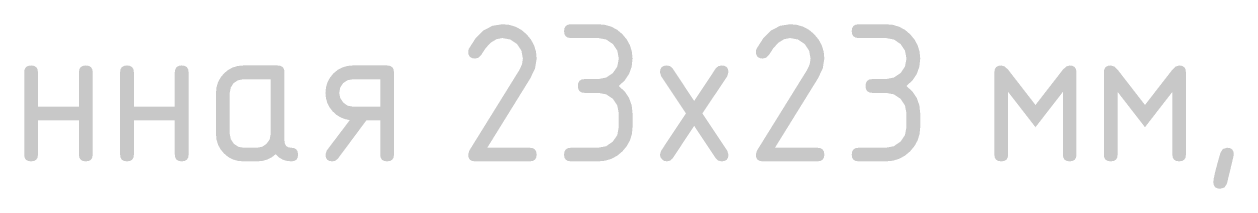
# Model space of a CAD drawing. Header units: millimetres. Extents: x 0 to 1189, y 0 to 841.
# Drawn here: x 1043.46 to 1070.23, y 749.52 to 753.15 of the extents above; entities that cross this region are included whole.
import ezdxf

# ---------------------------------------------------------------- set-up
doc = ezdxf.new("R2010")
doc.units = ezdxf.units.MM

msp = doc.modelspace()

# ---------------------------------------------------------------- hatches: boundary and pattern name
h = msp.add_hatch(color=7)
h.dxf.hatch_style = 2
h.paths.add_polyline_path([(1054.041771, 753.154849), (1054.192347, 753.141336), (1054.33233, 753.100486), (1054.460427, 753.031833), (1054.575347, 752.934914), (1054.672723, 752.818065), (1054.742916, 752.689692), (1054.785412, 752.549434), (1054.799692, 752.396928), (1054.764621, 752.180576), (1054.659683, 751.960917), (1053.707183, 750.428538), (1054.647005, 750.428538), (1054.713883, 750.41903), (1054.761589, 750.390505), (1054.790175, 750.342962), (1054.799692, 750.276403), (1054.790175, 750.210214), (1054.761589, 750.164024), (1054.713883, 750.136954), (1054.647005, 750.128126), (1053.436536, 750.128126), (1053.369658, 750.136954), (1053.321952, 750.164024), (1053.293367, 750.210214), (1053.28385, 750.276403), (1053.309206, 750.365149), (1054.418802, 752.147228), (1054.475853, 752.270631), (1054.49487, 752.396928), (1054.462555, 752.572352), (1054.36368, 752.718838), (1054.216781, 752.817712), (1054.041771, 752.850027), (1053.914681, 752.826247), (1053.793586, 752.754874), (1053.678072, 752.635854), (1053.567725, 752.469137), (1053.513086, 752.41567), (1053.436536, 752.396928), (1053.369658, 752.406523), (1053.321952, 752.435238), (1053.293367, 752.482969), (1053.28385, 752.549615), (1053.296528, 752.608595), (1053.449946, 752.847659), (1053.624707, 753.018355), (1053.821689, 753.120734)])
h = msp.add_hatch(color=7)
h.dxf.hatch_style = 2
h.paths.add_polyline_path([(1056.163599, 751.639558), (1055.858777, 751.639558), (1055.794449, 751.649067), (1055.748052, 751.677592), (1055.719948, 751.725135), (1055.7105, 751.791694), (1055.719948, 751.858572), (1055.748052, 751.906278), (1055.794449, 751.934863), (1055.858777, 751.94438), (1056.163599, 751.94438), (1056.33861, 751.978142), (1056.485509, 752.07557), (1056.584383, 752.221986), (1056.616698, 752.396928), (1056.584383, 752.572352), (1056.485509, 752.718838), (1056.33861, 752.817712), (1056.163599, 752.850027), (1055.558365, 752.850027), (1055.491487, 752.859544), (1055.443781, 752.88813), (1055.415195, 752.935836), (1055.405678, 753.002714), (1055.415195, 753.069273), (1055.443781, 753.116815), (1055.491487, 753.145341), (1055.558365, 753.154849), (1056.163599, 753.154849), (1056.314176, 753.141336), (1056.454158, 753.100486), (1056.582256, 753.031833), (1056.697176, 752.934914), (1056.794551, 752.817523), (1056.864745, 752.688246), (1056.90724, 752.547806), (1056.92152, 752.396928), (1056.902417, 752.21849), (1056.845177, 752.057931), (1056.749903, 751.915562), (1056.616698, 751.791694), (1056.749903, 751.668058), (1056.845177, 751.525664), (1056.902417, 751.364976), (1056.92152, 751.186459), (1056.92152, 750.881637), (1056.90724, 750.731681), (1056.864745, 750.592732), (1056.794551, 750.464841), (1056.697176, 750.348061), (1056.580395, 750.251374), (1056.452505, 750.182696), (1056.313556, 750.141717), (1056.163599, 750.128126), (1055.558365, 750.128126), (1055.491487, 750.136954), (1055.443781, 750.164024), (1055.415195, 750.210214), (1055.405678, 750.276403), (1055.415195, 750.342962), (1055.443781, 750.390505), (1055.491487, 750.41903), (1055.558365, 750.428538), (1056.163599, 750.428538), (1056.33861, 750.463058), (1056.485509, 750.564137), (1056.584383, 750.709176), (1056.616698, 750.886047), (1056.616698, 751.186459), (1056.584383, 751.36147), (1056.485509, 751.508369), (1056.33861, 751.607243)])
h = msp.add_hatch(color=7)
h.dxf.hatch_style = 2
h.paths.add_polyline_path([(1060.407256, 753.154849), (1060.557833, 753.141336), (1060.697816, 753.100486), (1060.825913, 753.031833), (1060.940833, 752.934914), (1061.038208, 752.818065), (1061.108402, 752.689692), (1061.150897, 752.549434), (1061.165177, 752.396928), (1061.130106, 752.180576), (1061.025168, 751.960917), (1060.072668, 750.428538), (1061.012491, 750.428538), (1061.079368, 750.41903), (1061.127074, 750.390505), (1061.15566, 750.342962), (1061.165177, 750.276403), (1061.15566, 750.210214), (1061.127074, 750.164024), (1061.079368, 750.136954), (1061.012491, 750.128126), (1059.802022, 750.128126), (1059.735144, 750.136954), (1059.687438, 750.164024), (1059.658852, 750.210214), (1059.649335, 750.276403), (1059.674691, 750.365149), (1060.784287, 752.147228), (1060.841338, 752.270631), (1060.860355, 752.396928), (1060.82804, 752.572352), (1060.729166, 752.718838), (1060.582267, 752.817712), (1060.407256, 752.850027), (1060.280167, 752.826247), (1060.159071, 752.754874), (1060.043557, 752.635854), (1059.933211, 752.469137), (1059.878572, 752.41567), (1059.802022, 752.396928), (1059.735144, 752.406523), (1059.687438, 752.435238), (1059.658852, 752.482969), (1059.649335, 752.549615), (1059.662013, 752.608595), (1059.815432, 752.847659), (1059.990193, 753.018355), (1060.187175, 753.120734)])
h = msp.add_hatch(color=7)
h.dxf.hatch_style = 2
h.paths.add_polyline_path([(1062.529085, 751.639558), (1062.224263, 751.639558), (1062.159934, 751.649067), (1062.113537, 751.677592), (1062.085434, 751.725135), (1062.075986, 751.791694), (1062.085434, 751.858572), (1062.113537, 751.906278), (1062.159934, 751.934863), (1062.224263, 751.94438), (1062.529085, 751.94438), (1062.704096, 751.978142), (1062.850994, 752.07557), (1062.949869, 752.221986), (1062.982184, 752.396928), (1062.949869, 752.572352), (1062.850994, 752.718838), (1062.704096, 752.817712), (1062.529085, 752.850027), (1061.92385, 752.850027), (1061.856972, 752.859544), (1061.809266, 752.88813), (1061.780681, 752.935836), (1061.771164, 753.002714), (1061.780681, 753.069273), (1061.809266, 753.116815), (1061.856972, 753.145341), (1061.92385, 753.154849), (1062.529085, 753.154849), (1062.679661, 753.141336), (1062.819644, 753.100486), (1062.947741, 753.031833), (1063.062661, 752.934914), (1063.160037, 752.817523), (1063.230231, 752.688246), (1063.272726, 752.547806), (1063.287006, 752.396928), (1063.267903, 752.21849), (1063.210662, 752.057931), (1063.115388, 751.915562), (1062.982184, 751.791694), (1063.115388, 751.668058), (1063.210662, 751.525664), (1063.267903, 751.364976), (1063.287006, 751.186459), (1063.287006, 750.881637), (1063.272726, 750.731681), (1063.230231, 750.592732), (1063.160037, 750.464841), (1063.062661, 750.348061), (1062.945881, 750.251374), (1062.81799, 750.182696), (1062.679041, 750.141717), (1062.529085, 750.128126), (1061.92385, 750.128126), (1061.856972, 750.136954), (1061.809266, 750.164024), (1061.780681, 750.210214), (1061.771164, 750.276403), (1061.780681, 750.342962), (1061.809266, 750.390505), (1061.856972, 750.41903), (1061.92385, 750.428538), (1062.529085, 750.428538), (1062.704096, 750.463058), (1062.850994, 750.564137), (1062.949869, 750.709176), (1062.982184, 750.886047), (1062.982184, 751.186459), (1062.949869, 751.36147), (1062.850994, 751.508369), (1062.704096, 751.607243)])
h = msp.add_hatch(color=7)
h.dxf.hatch_style = 2
h.paths.add_polyline_path([(1043.765769, 751.034324), (1043.765769, 750.276403), (1043.756261, 750.210214), (1043.727735, 750.164024), (1043.680193, 750.136954), (1043.613634, 750.128126), (1043.546756, 750.136954), (1043.49905, 750.164024), (1043.470464, 750.210214), (1043.460947, 750.276403), (1043.460947, 752.096516), (1043.470464, 752.160844), (1043.49905, 752.207241), (1043.546756, 752.235345), (1043.613634, 752.244793), (1043.680193, 752.235345), (1043.727735, 752.207241), (1043.756261, 752.160844), (1043.765769, 752.096516), (1043.765769, 751.338595), (1044.671967, 751.338595), (1044.671967, 752.096516), (1044.681475, 752.160844), (1044.710001, 752.207241), (1044.757543, 752.235345), (1044.824102, 752.244793), (1044.89098, 752.235345), (1044.938686, 752.207241), (1044.967272, 752.160844), (1044.976789, 752.096516), (1044.976789, 750.276403), (1044.967272, 750.210214), (1044.938686, 750.164024), (1044.89098, 750.136954), (1044.824102, 750.128126), (1044.757543, 750.136954), (1044.710001, 750.164024), (1044.681475, 750.210214), (1044.671967, 750.276403), (1044.671967, 751.034324)])
h = msp.add_hatch(color=7)
h.dxf.hatch_style = 2
h.paths.add_polyline_path([(1045.887598, 751.034324), (1045.887598, 750.276403), (1045.878089, 750.210214), (1045.849564, 750.164024), (1045.802021, 750.136954), (1045.735462, 750.128126), (1045.668584, 750.136954), (1045.620878, 750.164024), (1045.592293, 750.210214), (1045.582776, 750.276403), (1045.582776, 752.096516), (1045.592293, 752.160844), (1045.620878, 752.207241), (1045.668584, 752.235345), (1045.735462, 752.244793), (1045.802021, 752.235345), (1045.849564, 752.207241), (1045.878089, 752.160844), (1045.887598, 752.096516), (1045.887598, 751.338595), (1046.793796, 751.338595), (1046.793796, 752.096516), (1046.803304, 752.160844), (1046.831829, 752.207241), (1046.879372, 752.235345), (1046.945931, 752.244793), (1047.012809, 752.235345), (1047.060515, 752.207241), (1047.0891, 752.160844), (1047.098618, 752.096516), (1047.098618, 750.276403), (1047.0891, 750.210214), (1047.060515, 750.164024), (1047.012809, 750.136954), (1046.945931, 750.128126), (1046.879372, 750.136954), (1046.831829, 750.164024), (1046.803304, 750.210214), (1046.793796, 750.276403), (1046.793796, 751.034324)])
h = msp.add_hatch(color=7)
h.paths.add_polyline_path([(1048.915624, 751.939971), (1048.31039, 751.939971), (1048.192636, 751.918198), (1048.094313, 751.855084), (1048.031199, 751.756829), (1048.009426, 751.639558), (1048.009426, 750.733361), (1048.03175, 750.617743), (1048.098723, 750.517835), (1048.196495, 750.450863), (1048.31039, 750.428538), (1048.61466, 750.428538), (1048.730209, 750.450863), (1048.826327, 750.517835), (1048.8933, 750.616089), (1048.915624, 750.733361)])
h.paths.add_polyline_path([(1049.520858, 750.276403), (1049.51141, 750.210214), (1049.483307, 750.164024), (1049.43691, 750.136954), (1049.372581, 750.128126), (1049.270185, 750.137704), (1049.178485, 750.166711), (1049.097017, 750.215563), (1049.025316, 750.284671), (1048.935649, 750.215563), (1048.837558, 750.166711), (1048.730683, 750.137704), (1048.61466, 750.128126), (1048.31039, 750.128126), (1048.187977, 750.138591), (1048.075641, 750.170501), (1047.973744, 750.224632), (1047.882647, 750.301759), (1047.80483, 750.394777), (1047.749184, 750.496889), (1047.715758, 750.609337), (1047.704604, 750.733361), (1047.704604, 751.639558), (1047.715758, 751.761722), (1047.749184, 751.874376), (1047.80483, 751.977522), (1047.882647, 752.07116), (1047.973744, 752.146427), (1048.075641, 752.200764), (1048.187977, 752.233708), (1048.31039, 752.244793), (1049.067759, 752.244793), (1049.134637, 752.235345), (1049.182343, 752.207241), (1049.210929, 752.160844), (1049.220446, 752.096516), (1049.220446, 750.581225), (1049.229955, 750.514347), (1049.25848, 750.466641), (1049.306022, 750.438056), (1049.372581, 750.428538), (1049.43691, 750.41903), (1049.483307, 750.390505), (1049.51141, 750.342962)])
h = msp.add_hatch(color=7)
h.paths.add_polyline_path([(1050.665126, 751.038183), (1050.554771, 751.062298), (1050.453253, 751.10295), (1050.361346, 751.160966), (1050.279827, 751.237171), (1050.212949, 751.326399), (1050.165243, 751.422655), (1050.136657, 751.526766), (1050.12714, 751.639558), (1050.138294, 751.761722), (1050.17172, 751.874376), (1050.227367, 751.977522), (1050.305183, 752.07116), (1050.39628, 752.146427), (1050.498177, 752.200764), (1050.610513, 752.233708), (1050.732926, 752.244793), (1051.490296, 752.244793), (1051.557173, 752.235345), (1051.604879, 752.207241), (1051.633465, 752.160844), (1051.642982, 752.096516), (1051.642982, 750.276403), (1051.633465, 750.210214), (1051.604879, 750.164024), (1051.557173, 750.136954), (1051.490296, 750.128126), (1051.423736, 750.136954), (1051.376194, 750.164024), (1051.347669, 750.210214), (1051.33816, 750.276403), (1051.33816, 751.034324), (1051.033338, 751.034324), (1050.402197, 750.187657), (1050.34742, 750.141975), (1050.279827, 750.128126), (1050.212949, 750.136954), (1050.165243, 750.164024), (1050.136657, 750.210214), (1050.12714, 750.276403), (1050.156906, 750.369558)])
h.paths.add_polyline_path([(1050.431962, 751.639558), (1050.454286, 751.523459), (1050.521259, 751.423482), (1050.619031, 751.356992), (1050.732926, 751.334736), (1051.33816, 751.334736), (1051.33816, 751.939971), (1050.732926, 751.939971), (1050.615172, 751.918198), (1050.516849, 751.855084), (1050.453735, 751.756829)])
h = msp.add_hatch(color=7)
h.dxf.hatch_style = 2
h.paths.add_polyline_path([(1058.467329, 751.186459), (1059.017993, 750.360739), (1059.043349, 750.276403), (1059.033832, 750.210214), (1059.005246, 750.164024), (1058.95754, 750.136954), (1058.890662, 750.128126), (1058.817764, 750.143905), (1058.763883, 750.191516), (1058.285428, 750.911403), (1057.806973, 750.191516), (1057.753092, 750.143905), (1057.680193, 750.128126), (1057.622522, 750.138186), (1057.57436, 750.17057), (1057.539771, 750.220386), (1057.527507, 750.276403), (1057.552863, 750.360739), (1058.103527, 751.186459), (1057.552863, 752.00777), (1057.527507, 752.096516), (1057.537024, 752.160844), (1057.565609, 752.207241), (1057.613315, 752.235345), (1057.680193, 752.244793), (1057.753092, 752.229014), (1057.806973, 752.181403), (1058.285428, 751.461516), (1058.763883, 752.181403), (1058.817764, 752.229014), (1058.890662, 752.244793), (1058.95754, 752.235965), (1059.005246, 752.208895), (1059.033832, 752.162705), (1059.043349, 752.096516), (1059.017993, 752.00777)])
h = msp.add_hatch(color=7)
h.dxf.hatch_style = 2
h.paths.add_polyline_path([(1065.836974, 750.881637), (1065.231739, 751.660505), (1065.231739, 750.276403), (1065.222231, 750.210214), (1065.193705, 750.164024), (1065.146163, 750.136954), (1065.079604, 750.128126), (1065.012726, 750.136954), (1064.96502, 750.164024), (1064.936434, 750.210214), (1064.926917, 750.276403), (1064.926917, 752.096516), (1064.936434, 752.160844), (1064.96502, 752.207241), (1065.012726, 752.235345), (1065.079604, 752.244793), (1065.155672, 752.221986), (1065.231739, 752.151637), (1065.836974, 751.37277), (1066.442759, 752.151637), (1066.518827, 752.221986), (1066.594895, 752.244793), (1066.659223, 752.235345), (1066.70562, 752.207241), (1066.733723, 752.160844), (1066.743172, 752.096516), (1066.743172, 750.276403), (1066.733723, 750.210214), (1066.70562, 750.164024), (1066.659223, 750.136954), (1066.594895, 750.128126), (1066.528335, 750.136954), (1066.480793, 750.164024), (1066.452268, 750.210214), (1066.442759, 750.276403), (1066.442759, 751.660505)])
h = msp.add_hatch(color=7)
h.dxf.hatch_style = 2
h.paths.add_polyline_path([(1068.25951, 750.881637), (1067.654275, 751.660505), (1067.654275, 750.276403), (1067.644767, 750.210214), (1067.616242, 750.164024), (1067.568699, 750.136954), (1067.50214, 750.128126), (1067.435262, 750.136954), (1067.387556, 750.164024), (1067.35897, 750.210214), (1067.349453, 750.276403), (1067.349453, 752.096516), (1067.35897, 752.160844), (1067.387556, 752.207241), (1067.435262, 752.235345), (1067.50214, 752.244793), (1067.578208, 752.221986), (1067.654275, 752.151637), (1068.25951, 751.37277), (1068.865295, 752.151637), (1068.941363, 752.221986), (1069.017431, 752.244793), (1069.081759, 752.235345), (1069.128156, 752.207241), (1069.15626, 752.160844), (1069.165708, 752.096516), (1069.165708, 750.276403), (1069.15626, 750.210214), (1069.128156, 750.164024), (1069.081759, 750.136954), (1069.017431, 750.128126), (1068.950872, 750.136954), (1068.903329, 750.164024), (1068.874804, 750.210214), (1068.865295, 750.276403), (1068.865295, 751.660505)])
h = msp.add_hatch(color=7)
h.dxf.hatch_style = 2
h.paths.add_polyline_path([(1070.076811, 750.428538), (1070.14114, 750.41971), (1070.187537, 750.392641), (1070.21564, 750.34645), (1070.225088, 750.280262), (1070.21558, 750.232771), (1070.187055, 750.109523), (1070.139512, 749.910827), (1070.072953, 749.636993), (1070.020932, 749.551417), (1069.924676, 749.522892), (1069.857798, 749.53172), (1069.810092, 749.55879), (1069.781507, 749.60498), (1069.771989, 749.671169), (1069.781567, 749.751293), (1069.810575, 749.884696), (1069.859426, 750.072152), (1069.928535, 750.314437), (1069.982209, 750.400013)])

doc.saveas('drawing.dxf')
